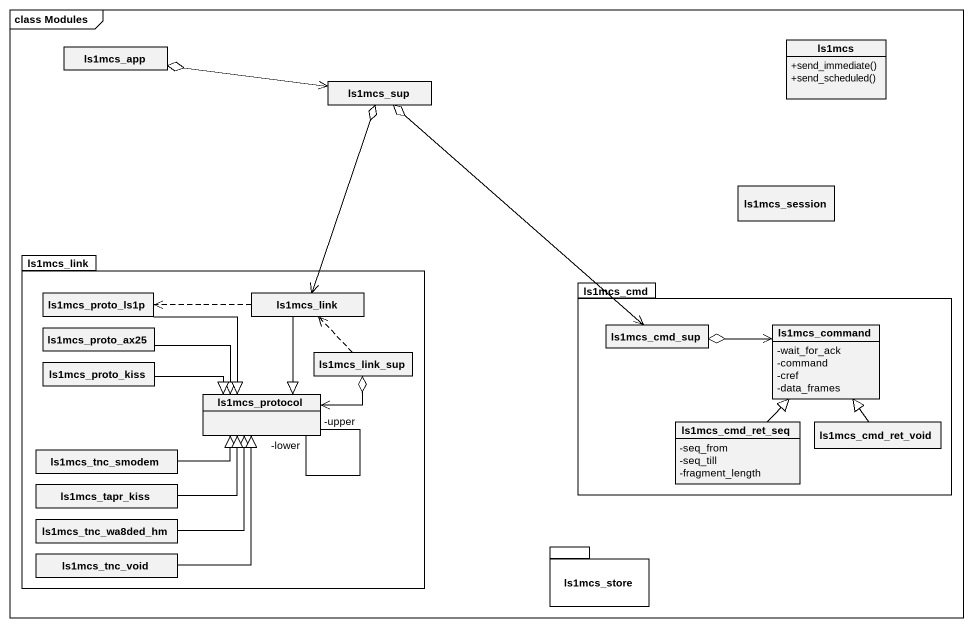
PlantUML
@startuml
mainframe class Modules
hide circle
hide empty members
skinparam classAttributeIconSize 0
class ls1mcs_app
class ls1mcs {
  +send_immediate()
  +send_scheduled()
}
class ls1mcs_sup
class ls1mcs_session
package ls1mcs_link {
  class ls1mcs_proto_ls1p
  class "ls1mcs_link" as ls1mcs_link_2
  class ls1mcs_proto_ax25
  class ls1mcs_proto_kiss
  class ls1mcs_link_sup
  class ls1mcs_protocol
  class ls1mcs_tnc_smodem
  class ls1mcs_tapr_kiss
  class ls1mcs_tnc_void
  class ls1mcs_tnc_wa8ded_hm
}
package ls1mcs_cmd {
  class ls1mcs_cmd_sup
  class ls1mcs_command {
    -wait_for_ack
    -command
    -cref
    -data_frames
  }
  class ls1mcs_cmd_ret_seq {
    -seq_from
    -seq_till
    -fragment_length
  }
  class ls1mcs_cmd_ret_void
}
package ls1mcs_store {
}
ls1mcs_app o-right-> ls1mcs_sup
ls1mcs_sup o--> ls1mcs_link_2
ls1mcs_sup o--> ls1mcs_cmd_sup
ls1mcs_proto_ls1p --|> ls1mcs_protocol
ls1mcs_link_2 .left.> ls1mcs_proto_ls1p
ls1mcs_link_2 --|> ls1mcs_protocol
ls1mcs_proto_ax25 -right-|> ls1mcs_protocol
ls1mcs_cmd_sup o-right-> ls1mcs_command
ls1mcs_proto_kiss -right-|> ls1mcs_protocol
ls1mcs_link_sup .up.> ls1mcs_link_2
ls1mcs_link_sup o-left-> ls1mcs_protocol
ls1mcs_protocol "-lower" -- "-upper" ls1mcs_protocol
ls1mcs_cmd_ret_seq -up-|> ls1mcs_command
ls1mcs_cmd_ret_void -up-|> ls1mcs_command
ls1mcs_tnc_smodem -right-|> ls1mcs_protocol
ls1mcs_tapr_kiss -right-|> ls1mcs_protocol
ls1mcs_tnc_void -up-|> ls1mcs_protocol
ls1mcs_tnc_wa8ded_hm -up-|> ls1mcs_protocol
@enduml
